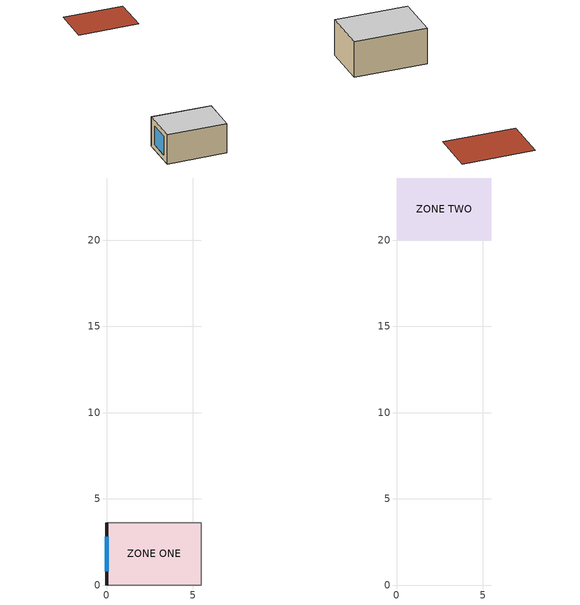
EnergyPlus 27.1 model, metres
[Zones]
ZONE ONE
 floor adiabatic (CONST 4-Floor): 0,0 0,3.6 5.5,3.6 5.5,0 z0
 wall outside (CONST 1): 0,3.6 0,0 z0:2.8
 wall adiabatic (CONST 2): 0,0 5.5,0 5.5,3.6 0,3.6 z0:2.8
 window (Single Pane Window): 0,2.8 0,0.8 z0.53:2.27
 ceiling adiabatic (CONST 4-Ceiling): 0,3.6 0,0 5.5,0 5.5,3.6 z2.8
ZONE TWO
 roof outside (CONST 4-Ceiling): 0,23.6 0,20 5.5,20 5.5,23.6 z2.8
shading: -0.02,2.8 -0.02,0.8 z0.53:2.27
[Site:Location]
UNKNOWN: Latitude {deg}=40; Longitude {deg}=0; Time Zone {hr}=0; Elevation {m}=0
[SizingPeriod:DesignDay] Humidity Condition Type=Wetbulb; Barometric Pressure {Pa}=100582; Rain Indicator=No; Snow Indicator=No; Daylight Saving Time Indicator=No; ASHRAE Clear Sky Optical Depth for Beam Irradiance (taub)=0; ASHRAE Clear Sky Optical Depth for Diffuse Irradiance (taud)=0
Name | Month | Day of Month | Day Type | Maximum Dry-Bulb Temperature {C} | Daily Dry-Bulb Temperature Range {deltaC} | Dry-Bulb Temperature Range Modifier Type | Dry-Bulb Temperature Range Modifier Day Schedule | Wetbulb or DewPoint at Maximum Dry-Bulb {C} | Wind Speed {m/s} | Wind Direction {deg} | Solar Model Indicator | Beam Solar Day Schedule | Diffuse Solar Day Schedule | Sky Clearness
LONDON/GATWICK Modified Ann Clg .4% Condns DB=>MWB | 6 | 15 | SummerDesignDay | 34 | 12 | DifferenceSchedule | Outdoor Temp Deltas | 18.6 | 1 | 0 | Schedule | Solar Data | Diffuse Data | 1
LONDON/GATWICK Ann Htg 99.6% Condns DB | 2 | 21 | WinterDesignDay | -4.6 | 0 | DefaultMultipliers |  | -4.6 | 1.5 | 80 | ASHRAEClearSky |  |  | 0
[Site:HeightVariation]
Wind Speed Profile Exponent=0; Wind Speed Profile Boundary Layer Thickness {m}=370; Air Temperature Gradient Coefficient {K/m}=0
[Site:GroundTemperature:BuildingSurface]
28, 28, 28, 28, 28, 28, 28, 28, 28, 28, 28, 28
[Site:GroundReflectance]
0.2, 0.2, 0.2, 0.2, 0.2, 0.2, 0.2, 0.2, 0.2, 0.2, 0.2, 0.2
[Building]
Test A-1a: North Axis {deg}=0; Terrain=Country; Loads Convergence Tolerance Value {W}=0.04; Temperature Convergence Tolerance Value {deltaC}=0.4; Solar Distribution=FullInteriorAndExterior; Maximum Number of Warmup Days=25; Minimum Number of Warmup Days=6
[Material] Roughness=Smooth; Thermal Absorptance=0.000001; Visible Absorptance=0.000001
Name | Thickness {m} | Conductivity {W/m-K} | Density {kg/m3} | Specific Heat {J/kg-K} | Solar Absorptance
Type 1-OuterLayer | 0.115 | 0.99 | 1800 | 850 | 0.6
Type 1-InsulatingLayer | 0.06 | 0.04 | 30 | 850 | 0.6
Type 1-Masonry | 0.175 | 0.79 | 1600 | 850 | 0.6
Type 1-InternalPlaster | 0.015 | 0.7 | 1400 | 850 | 1
Type 2-GypsumPlaster | 0.012 | 0.21 | 900 | 850 | 1
Type 2-InsulatingLayer | 0.1 | 0.04 | 30 | 850 | 0.6
Type 4-PlasticCovering-Interior | 0.004 | 0.23 | 1500 | 1500 | 1
Type 4-PlasticCovering-Exterior | 0.004 | 0.23 | 1500 | 1500 | 0.6
Type 4-CementFloor | 0.06 | 1.4 | 2000 | 850 | 0.6
Type 4-InsulatingLayer | 0.04 | 0.04 | 50 | 850 | 0.6
Type 4-Concrete | 0.18 | 2.1 | 2400 | 850 | 0.6
Type 4-InsulatingLayer2 | 0.1 | 0.04 | 50 | 850 | 0.6
Type 4-AcousticBoard-Interior | 0.02 | 0.06 | 400 | 840 | 1
Type 4-AcousticBoard-Exterior | 0.02 | 0.06 | 400 | 840 | 0.6
[Construction]
CONST 1: Type 1-OuterLayer, Type 1-InsulatingLayer, Type 1-Masonry, Type 1-InternalPlaster
CONST 2: Type 2-GypsumPlaster, Type 2-InsulatingLayer, Type 2-GypsumPlaster
CONST 4-Ceiling: Type 4-PlasticCovering-Exterior, Type 4-CementFloor, Type 4-InsulatingLayer, Type 4-Concrete, Type 4-InsulatingLayer2, Type 4-AcousticBoard-Interior
CONST 4-Floor: Type 4-AcousticBoard-Exterior, Type 4-InsulatingLayer2, Type 4-Concrete, Type 4-InsulatingLayer, Type 4-CementFloor, Type 4-PlasticCovering-Interior
Single Pane Window: Glass Type 1
[WindowMaterial:Glazing]
Glass Type 1: Optical Data Type=SpectralAverage; Thickness {m}=0.003175; Solar Transmittance at Normal Incidence=0.84; Front Side Solar Reflectance at Normal Incidence=0.08; Back Side Solar Reflectance at Normal Incidence=0.08; Visible Transmittance at Normal Incidence=0.84; Front Side Visible Reflectance at Normal Incidence=0.08; Back Side Visible Reflectance at Normal Incidence=0.08; Infrared Transmittance at Normal Incidence=0; Front Side Infrared Hemispherical Emissivity=0.000001; Back Side Infrared Hemispherical Emissivity=0.000001; Conductivity {W/m-K}=100
[Zone] Type=1; Multiplier=1; Ceiling Height {m}=2.8; Volume {m3}=55.44
ZONE ONE; ZONE TWO
[OtherEquipment]
ZONE ONE OthEq 1: Fuel Type=None; Zone or ZoneList or Space or SpaceList=ZONE ONE; Schedule=Sch 1; Design Level Calculation Method=EquipmentLevel; Design Level {W}=297; Fraction Latent=0; Fraction Radiant=0.5; Fraction Lost=0
[ZoneInfiltration:DesignFlowRate]
ZONE ONE Infil 1: Zone or ZoneList or Space or SpaceList=ZONE ONE; Schedule=Sch 2; Design Flow Rate Calculation Method=Flow/Zone; Design Flow Rate {m3/s}=0.0154; Constant Term Coefficient=1; Temperature Term Coefficient=0; Velocity Term Coefficient=0; Velocity Squared Term Coefficient=0
[Schedule:Day:List]
Outdoor Temp Deltas: No, 15, 9.95, 10.1, 10.25, 10.4, 10.55, 10.7, 10.85, 11, 11.125, 11.25, 11.375, 11.5, 11.6, 11.7, 11.8, 11.9, 11.925, 11.95, 11.975, 12, 11.95, 11.9, 11.85, 11.8, 11.65, 11.5, 11.35, 11.2, 10.925, 10.65, 10.375, 10.1, 9.625, 9.15, 8.675, 8.2, 7.825, 7.45, 7.075, 6.7, 6.2, 5.7, 5.2, 4.7, 4.225, 3.75, 3.275, 2.8, 2.425, 2.05, 1.675, 1.3, 1.075, 0.85, 0.625, 0.4, 0.3, 0.2, 0.1, 0, 0.1, 0.2, 0.3, 0.4, 0.6, 0.8, 1, 1.2, 1.525, 1.85, 2.175, 2.5, 2.9, 3.3, 3.7, 4.1, 4.475, 4.85, 5.225, 5.6, 5.95, 6.3, 6.65, 7, 7.3, 7.6, 7.9, 8.2, 8.425, 8.65, 8.875, 9.1, 9.275, 9.45, 9.625, 9.8
Solar Data: No, 15, 0, 0, 0, 0, 0, 0, 0, 0, 0, 0, 0, 0, 0, 0, 0, 0, 3.481, 6.962, 10.442, 13.923, 114.799, 215.675, 316.551, 417.427, 472.452, 527.476, 582.501, 637.526, 664.679, 691.833, 718.987, 746.14, 761.191, 776.242, 791.293, 806.344, 814.685, 823.026, 831.367, 839.708, 844.244, 848.78, 853.316, 857.852, 859.261, 860.671, 862.08, 863.489, 862.062, 860.634, 859.207, 857.78, 853.225, 848.671, 844.116, 839.561, 831.199, 822.838, 814.476, 806.115, 791.04, 775.966, 760.892, 745.817, 718.637, 691.458, 664.278, 637.098, 582.056, 527.014, 471.972, 416.93, 316.164, 215.398, 114.632, 13.867, 10.4, 6.933, 3.467, 0, 0, 0, 0, 0, 0, 0, 0, 0, 0, 0, 0, 0, 0, 0, 0, 0
Diffuse Data: No, 15, 0, 0, 0, 0, 0, 0, 0, 0, 0, 0, 0, 0, 0, 0, 0, 0, 0.75, 1.5, 2.25, 3, 17.75, 32.5, 47.25, 62, 69.25, 76.5, 83.75, 91, 94.5, 98, 101.5, 105, 106.75, 108.5, 110.25, 112, 113.25, 114.5, 115.75, 117, 117.5, 118, 118.5, 119, 119.25, 119.5, 119.75, 120, 119.75, 119.5, 119.25, 119, 118.5, 118, 117.5, 117, 115.75, 114.5, 113.25, 112, 110.25, 108.5, 106.75, 105, 101.5, 98, 94.5, 91, 83.75, 76.5, 69.25, 62, 47.25, 32.5, 17.75, 3, 2.25, 1.5, 0.75, 0, 0, 0, 0, 0, 0, 0, 0, 0, 0, 0, 0, 0, 0, 0, 0, 0
[Schedule:Day:Hourly]
Day Sch 1: 0, 0, 0, 0, 0, 0, 0, 0.0666667, 0.0666667, 0.0666667, 0.0666667, 0.666667, 0.666667, 0.666667, 0.666667, 0.0666667, 0.0666667, 0.0666667, 1, 1, 1, 1, 0.666667, 0
Day Sch 2: 1, 1, 1, 1, 1, 1, 1, 1, 1, 1, 1, 1, 1, 1, 1, 1, 1, 1, 1, 1, 1, 1, 1, 1
[Schedule:Week:Daily]
Week Sch 1: Day Sch 1, Day Sch 1, Day Sch 1, Day Sch 1, Day Sch 1, Day Sch 1, Day Sch 1, Day Sch 1, Day Sch 1, Day Sch 1, Day Sch 1, Day Sch 1
Week Sch 2: Day Sch 2, Day Sch 2, Day Sch 2, Day Sch 2, Day Sch 2, Day Sch 2, Day Sch 2, Day Sch 2, Day Sch 2, Day Sch 2, Day Sch 2, Day Sch 2
[Schedule:Year]
Sch 1: Week Sch 1, 1, 1, 12, 31
Sch 2: Week Sch 2, 1, 1, 12, 31
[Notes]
European Standard CEN 13791 Test A-1a.idf
Basic file description: Whole Building test.
Author:   R. H. Henninger,  GARD Analytics, Inc.
Date:     January 9, 2007
Building: Geometry A with west oriented single pane window with external shade.
Internal: Variable 15 W/m2, 50% radiant, 50% convective.
Ventilation:  Option a - constant 1 ach
System:   None.
Plant:    None.
LONDON/GATWICK_GBR Annual Heating Design Conditions Wind Speed=1.5m/s Wind Dir=80
Coldest Month=FEB
LONDON/GATWICK_GBR Annual Heating 99.6%, MaxDB=-4.6°C
